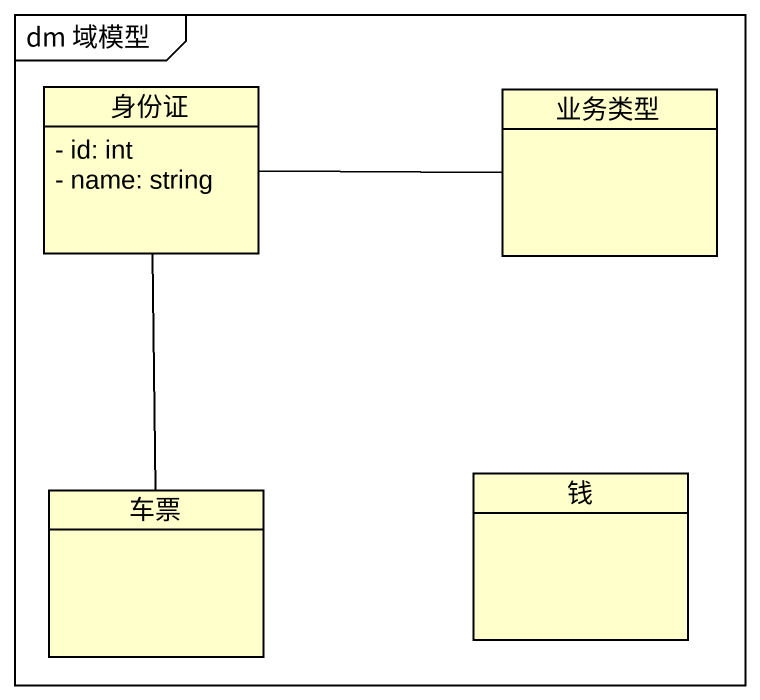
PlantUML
@startuml
mainframe dm 域模型
hide circle
hide empty members
skinparam classAttributeIconSize 0
class 身份证 {
  - id: int
  - name: string
}
class 业务类型
class 钱
class 车票
身份证 -right- 业务类型
身份证 -- 车票
@enduml
